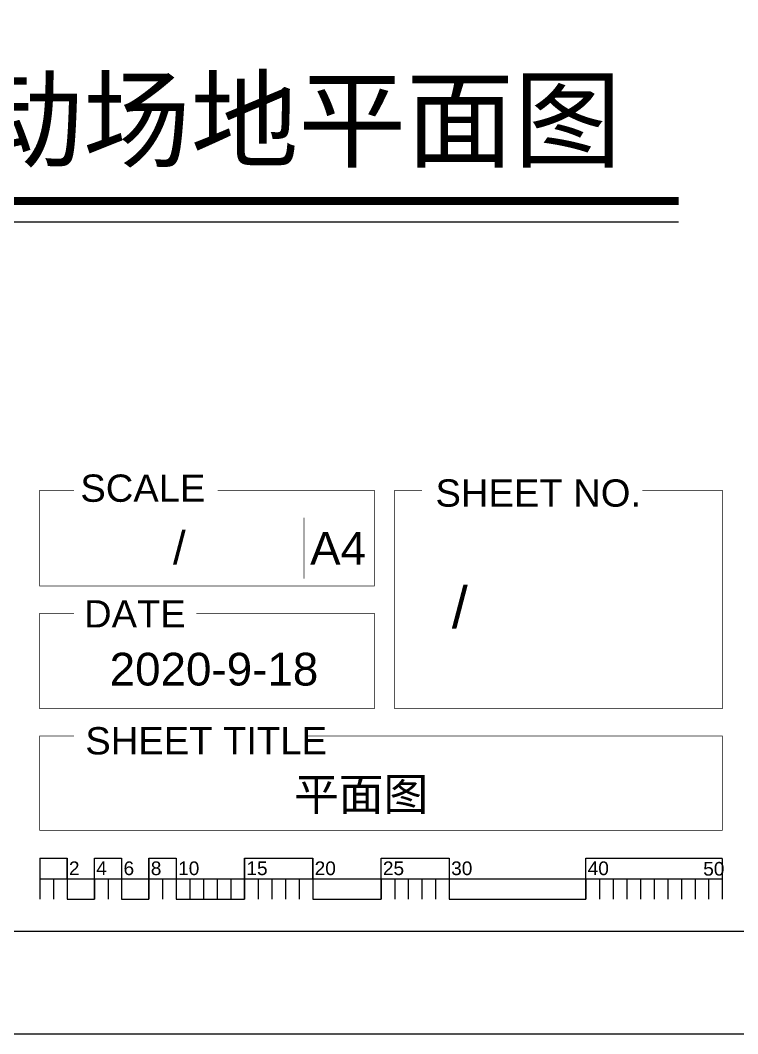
# Model space of a CAD drawing. Header units: inches. Extents: x -17552 to 36880, y -24560 to 13931.
# Drawn here: x -3825 to 2987, y -24560 to -14937 of the extents above; entities that cross this region are included whole.
import ezdxf
from ezdxf.enums import TextEntityAlignment as Align

# ---------------------------------------------------------------- set-up
doc = ezdxf.new("R2010")
doc.units = ezdxf.units.IN
doc.header["$MEASUREMENT"] = 0
doc.styles.get("Standard").update_dxf_attribs({"font": 'arial.ttf'})

msp = doc.modelspace()

# ---------------------------------------------------------------- linework, layer by layer
at = {"color": 8}
msp.add_line((-3639.7, -23088.2), (2840.3, -23088.2), dxfattribs=at)
msp.add_lwpolyline([(-16774.6, 12959), (36102.2, 12959), (36102.2, -23588.2), (-16774.6, -23588.2)], close=True)
for points, const_width in [([(-8627.6, -16653.8), (2425.4, -16653.8)], 75), ([(-1949.8, -19401), (-464.5, -19401), (-464.5, -20308.2), (-3639.7, -20308.2), (-3639.7, -19401), (-3315.7, -19401)], 6.48), ([(2081.3, -19401), (2840.3, -19401), (2840.3, -21474.6), (-270.1, -21474.6), (-270.1, -19401), (-10.9, -19401)], 6.48), ([(-1131.2, -19661), (-1131.2, -20238.7)], 6.48), ([(-2152, -20567.4), (-464.5, -20567.4), (-464.5, -21474.6), (-3639.7, -21474.6), (-3639.7, -20567.4), (-3315.7, -20567.4)], 6.48), ([(-1118.4, -21733.8), (2840.3, -21733.8), (2840.3, -22627.8), (-3639.7, -22627.8), (-3639.7, -21733.8), (-3315.7, -21733.8)], 6.48), ([(-3380.5, -22893.8), (-3380.5, -23088.2)], 13), ([(-3121.3, -22893.8), (-3121.3, -23088.2)], 13), ([(-2862.1, -22893.8), (-2862.1, -23088.2)], 13), ([(-2602.9, -22893.8), (-2602.9, -23088.2)], 13), ([(-2343.7, -22893.8), (-2343.7, -23088.2)], 13), ([(-1695.7, -22893.8), (-1695.7, -23088.2)], 13), ([(-1047.7, -22893.8), (-1047.7, -23088.2)], 13), ([(-399.7, -22893.8), (-399.7, -23088.2)], 13), ([(248.3, -22893.8), (248.3, -23088.2)], 13), ([(1544.3, -22893.8), (1544.3, -23088.2)], 13), ([(2840.3, -22893.8), (2840.3, -23088.2)], 13)]:
    msp.add_lwpolyline(points, dxfattribs=dict(const_width=const_width))
for points in [[(-8627.6, -16851), (2425.4, -16851)], [(-17552.2, -21968.2), (-17552.2, -24560.2), (34287.8, -24560.2)], [(-3639.7, -22893.8), (-3639.7, -23282.6)], [(-3380.5, -23088.2), (-3380.5, -23282.6)], [(-1047.7, -23088.2), (-1047.7, -23282.6)], [(-399.7, -23088.2), (-399.7, -23282.6)], [(2840.3, -23088.2), (2840.3, -23282.6)]]:
    msp.add_lwpolyline(points)
for points in [[(-3639.7, -22893.8), (-3380.5, -22893.8), (-3380.5, -23282.6), (-3121.3, -23282.6), (-3121.3, -22893.8), (-2862.1, -22893.8), (-2862.1, -23282.6), (-2602.9, -23282.6), (-2602.9, -22893.8), (-2343.7, -22893.8), (-2343.7, -23282.6), (-1695.7, -23282.6), (-1695.7, -22893.8), (-1047.7, -22893.8), (-1047.7, -23282.6), (-399.7, -23282.6), (-399.7, -22893.8), (248.3, -22893.8), (248.3, -23282.6), (1544.3, -23282.6), (1544.3, -22893.8), (2840.3, -22893.8)], [(-3510.1, -23088.2), (-3510.1, -23282.6)], [(-3121.3, -23088.2), (-3121.3, -23282.6)], [(-2991.7, -23088.2), (-2991.7, -23282.6)], [(-2862.1, -23088.2), (-2862.1, -23282.6)], [(-2602.9, -23088.2), (-2602.9, -23282.6)], [(-2473.3, -23088.2), (-2473.3, -23282.6)], [(-2343.7, -23088.2), (-2343.7, -23282.6)], [(-2214.1, -23088.2), (-2214.1, -23282.6)], [(-2084.5, -23088.2), (-2084.5, -23282.6)], [(-1954.9, -23088.2), (-1954.9, -23282.6)], [(-1825.3, -23088.2), (-1825.3, -23282.6)], [(-1695.7, -23088.2), (-1695.7, -23282.6)], [(-1566.1, -23088.2), (-1566.1, -23282.6)], [(-1436.5, -23088.2), (-1436.5, -23282.6)], [(-1306.9, -23088.2), (-1306.9, -23282.6)], [(-1177.3, -23088.2), (-1177.3, -23282.6)], [(-270.1, -23088.2), (-270.1, -23282.6)], [(-140.5, -23088.2), (-140.5, -23282.6)], [(-10.9, -23088.2), (-10.9, -23282.6)], [(118.7, -23088.2), (118.7, -23282.6)], [(248.3, -23088.2), (248.3, -23282.6)], [(1544.3, -23088.2), (1544.3, -23282.6)], [(1673.9, -23088.2), (1673.9, -23282.6)], [(1803.5, -23088.2), (1803.5, -23282.6)], [(1933.1, -23088.2), (1933.1, -23282.6)], [(2062.7, -23088.2), (2062.7, -23282.6)], [(2192.3, -23088.2), (2192.3, -23282.6)], [(2321.9, -23088.2), (2321.9, -23282.6)], [(2451.5, -23088.2), (2451.5, -23282.6)], [(2581.1, -23088.2), (2581.1, -23282.6)], [(2710.7, -23088.2), (2710.7, -23282.6)]]:
    msp.add_lwpolyline(points, dxfattribs=at)

# ---------------------------------------------------------------- texts
for s, height, p in [('SCALE', 259.2, (-3254.2, -19509.6)), ('SHEET NO.', 259.2, (117.3, -19555.8)), ('A4', 311.04, (-1073.1, -20106.9)), ('DATE', 259.2, (-3218.7, -20702.7)), ('SHEET TITLE', 259.2, (-3207, -21908.3)), ('2', 129.6, (-3362.8, -23054.1)), ('4', 129.6, (-3103.6, -23054.1)), ('6', 129.6, (-2844.4, -23054.1)), ('8', 129.6, (-2585.2, -23054.1)), ('10', 129.6, (-2326, -23054.1)), ('15', 129.6, (-1678, -23054.1)), ('20', 129.6, (-1030, -23054.1)), ('25', 129.6, (-382, -23054.1)), ('30', 129.6, (266, -23054.1)), ('40', 129.6, (1562, -23054.1)), ('50', 129.6, (2659, -23058.8))]:
    msp.add_text(s, height=height).set_placement(p)
at = {"insert": (-8341.7, -15505.8), "char_height": 750, "width": 11237.228, "attachment_point": 1}
msp.add_mtext('{\\fSimSun|b0|i0|c134|p2;1F东厅活动场地平面图}', dxfattribs=at)
for tag, text, p in [('/', 'AS NOTED', (-2254.3, -20102)), ('2020-9-18', '2020-7-22', (-995.4, -21254))]:
    msp.add_attdef(tag, text=text, height=311.04).set_placement(p, align=Align.RIGHT)
for tag, p, s, height in [('/', (272.8, -20707.3), 'SHEET NO.', 388.8), ('平面图', (-1224.5, -22440.1), 'SHEET-TITLE', 311.04)]:
    msp.add_attdef(tag, p, s, height=height)

doc.saveas('drawing.dxf')
